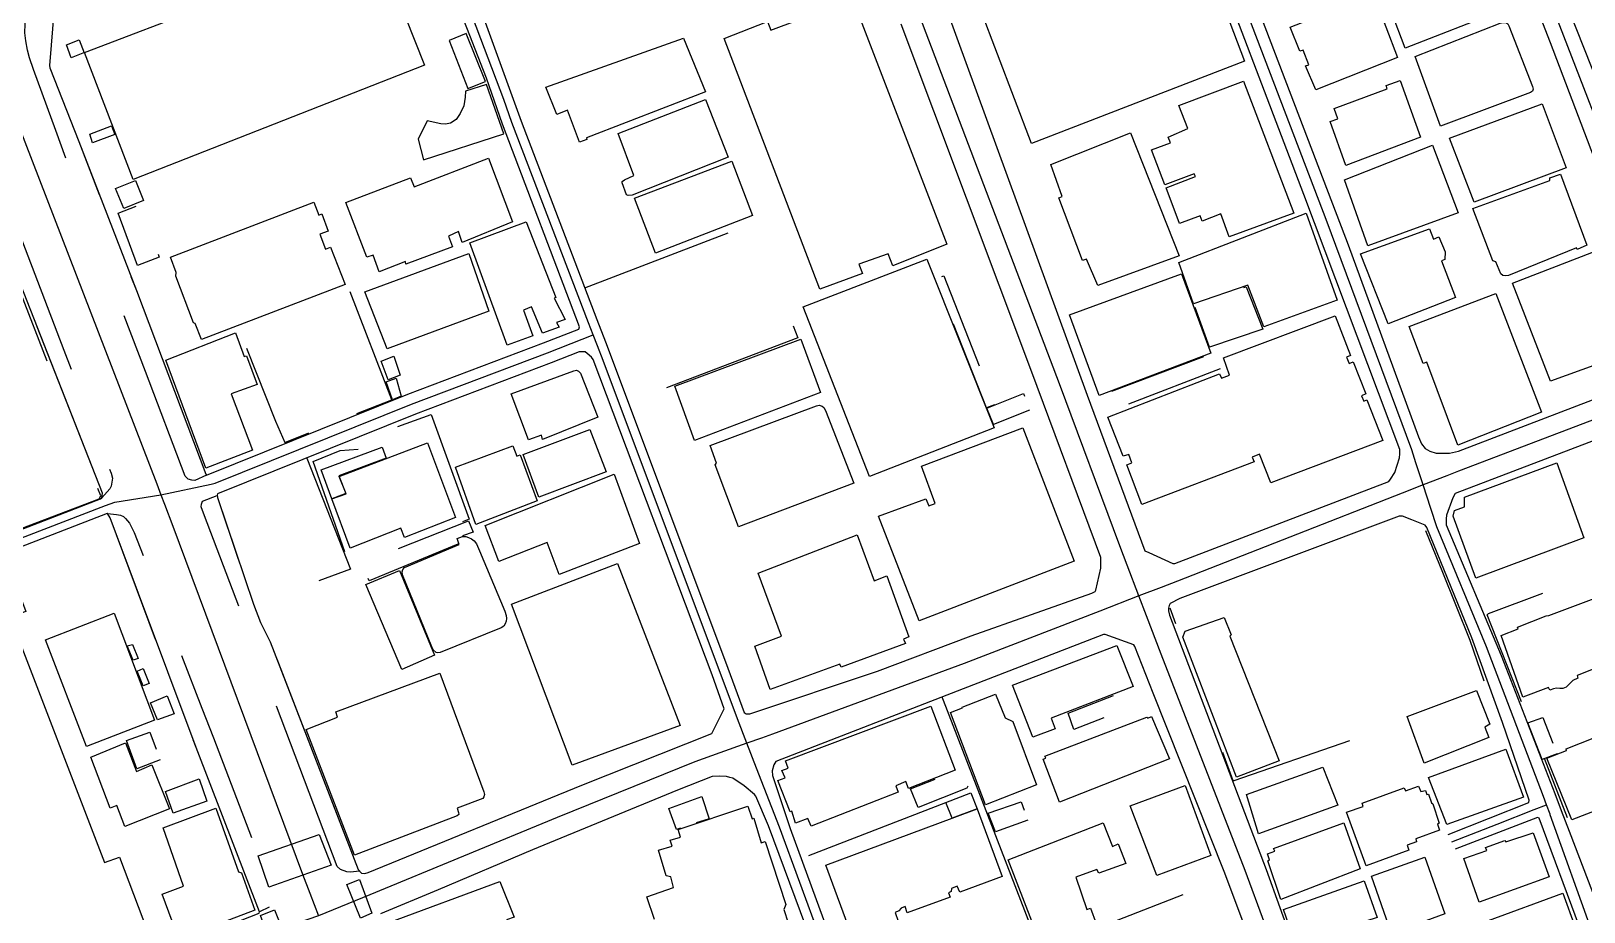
# Model space of a CAD drawing. Header units: millimetres. Extents: x 198785 to 203305, y 542885 to 545889.
# Drawn here: x 202763.3 to 203053.6, y 544211.6 to 544376.3 of the extents above; entities that cross this region are included whole.
import ezdxf

# ---------------------------------------------------------------- set-up
doc = ezdxf.new("R2010")
doc.units = ezdxf.units.MM
for name, pattern in [('FENCE_25K', [54.3, 28.7, -9.2, -16.4]), ('HIDDEN_BULD_25K', [28.8, 18.4, -10.4]), ('HIDDEN_IN_25K', [56.5, 36.5, -20])]:
    doc.linetypes.add(name, pattern=pattern)
for name, color, linetype in [('A0013114', 253, 'Continuous'), ('A0013117', 253, 'Continuous'), ('A0023214', 253, 'Continuous'), ('A0023217', 253, 'Continuous'), ('A0033324', 253, 'Continuous'), ('A0043325', 253, 'Continuous'), ('B0014111', 253, 'Continuous'), ('B0014112', 253, 'Continuous'), ('B0014113', 253, 'Continuous'), ('B0014115', 253, 'Continuous'), ('B0014116', 253, 'Continuous'), ('B0024120', 253, 'Continuous'), ('C0076117', 253, 'Continuous'), ('F0047224', 253, 'Continuous')]:
    doc.layers.add(name, color=color, linetype=linetype)

msp = doc.modelspace()

# ---------------------------------------------------------------- linework, layer by layer
at = {"layer": 'A0013114'}
for points in [[(202832.37, 544406.59), (202768.33, 544381.41), (202767.8, 544381.13), (202767.6, 544380.48), (202766.77, 544369.86), (202766.82, 544369.4), (202772.2, 544355.63), (202782.98, 544327.76), (202795.97, 544293.48), (202796.07, 544293.24)], [(202776.66, 544289.91), (202753.55, 544348.68), (202744.64, 544371.39), (202744.34, 544371.61), (202743.71, 544371.84), (202743.41, 544371.84), (202682.9, 544348.24)], [(202798.07, 544289.52), (202798.15, 544289.06), (202804.85, 544269.15), (202806.17, 544265.75), (202808.01, 544262.11), (202824.44, 544219.55), (202825.04, 544218.88)], [(202805.93, 544211.38), (202805.98, 544211.64), (202794.15, 544242.35), (202778.06, 544285.29), (202777.6, 544286.08)]]:
    msp.add_lwpolyline(points, dxfattribs=at)
at = {"layer": 'A0013117'}
for points in [[(203060.42, 544435.01), (203037.57, 544426.05), (203036.62, 544425.3), (203034.92, 544420.87), (203034.92, 544420.3), (203034.98, 544419.67), (203035.58, 544418.1), (203050.67, 544380.47), (203073.82, 544322.03)], [(203024.51, 544421.48), (203024, 544421.45), (202993.96, 544410.06), (202985.29, 544406.21), (202984.94, 544405.46), (202984.62, 544404.95), (202984.27, 544403.61), (202984.27, 544402.55), (202984.86, 544400.94), (203009.53, 544336.29), (203022.65, 544300.45), (203023.22, 544299.1), (203023.91, 544298.22), (203024.76, 544297.78), (203025.96, 544297.37), (203028.47, 544297.37), (203030.11, 544297.75), (203067.71, 544312.16), (203069.47, 544315.87), (203047.32, 544374.1), (203029.32, 544420.41), (203028.88, 544420.57), (203024.51, 544421.48)], [(202796.07, 544293.24), (202833.7, 544308.39), (202859.1, 544318), (202865.69, 544320.58), (202865.84, 544321.02), (202851.45, 544358.9), (202848.45, 544367.49), (202836.43, 544398.34), (202833.36, 544405.34), (202833.13, 544405.74), (202832.81, 544406.17), (202832.37, 544406.59)], [(202840.22, 544399.96), (202854.89, 544359.46), (202869.07, 544322.38), (202870.67, 544318.18), (202871.36, 544316.39), (202893.53, 544257.2), (202896.59, 544248.9), (202897, 544248.65), (202897.63, 544248.62), (202921.51, 544256.64), (202939.04, 544263.2), (202961.6, 544271.21), (202962.23, 544271.53), (202962.35, 544271.78), (202963.26, 544275.87), (202963.3, 544276.69), (202963.26, 544277.88), (202950.36, 544312.52), (202925.94, 544377.55)], [(202934.42, 544380.31), (202960.72, 544308.2), (202971.51, 544279.12), (202972.24, 544278.78), (202976.74, 544276.73), (202977.11, 544276.73), (203017.11, 544292.09), (203017.42, 544292.53), (203018.24, 544293.75), (203019.09, 544296.52), (203019.18, 544297.28), (203019.15, 544298.06), (203001.25, 544345.76), (202981.33, 544398.03)], [(202682.9, 544348.24), (202682.22, 544346.6), (202694.82, 544313.21), (202695.37, 544311.88), (202697.03, 544307.87), (202701.35, 544297.42), (202713.57, 544266.28), (202714.13, 544265.54), (202714.38, 544265.35), (202758.11, 544281.81), (202776.3, 544288.82), (202776.51, 544289.05), (202776.66, 544289.91)], [(202825.04, 544218.88), (202825.66, 544218.78), (202826.33, 544219), (202866.23, 544235.31), (202890.57, 544244.97), (202892.86, 544249.58), (202890.61, 544255.95), (202868.4, 544314.86), (202868.09, 544315.32), (202867.25, 544316), (202866.85, 544316.31), (202865.73, 544316.3), (202860.53, 544314.27), (202835.15, 544304.66), (202798.16, 544289.77), (202798.07, 544289.52)], [(203069.41, 544304.93), (203067.9, 544304.49), (203029.54, 544289.83), (203029.07, 544289.04), (203027.91, 544285.77), (203027.81, 544285.11), (203027.81, 544284.01), (203038.1, 544259.56), (203048.12, 544233.76), (203049.34, 544230.61), (203050.84, 544226.74), (203057.61, 544208.96)], [(202777.6, 544286.08), (202777.52, 544286.08), (202759.18, 544279), (202716.49, 544262.94), (202716.38, 544262.77), (202716.51, 544262.14), (202724.99, 544238.96), (202743.05, 544191.86), (202743.87, 544190.98), (202744.63, 544190.63), (202745.48, 544190.5), (202746.92, 544190.85), (202796.87, 544207.81), (202805.93, 544211.38)], [(203028.22, 544226.08), (203043.26, 544232.06), (203043.32, 544232.53), (203038.35, 544247.03), (203032.66, 544262.83), (203024.23, 544283.5), (203023.88, 544283.94), (203021.42, 544284.9), (203019.66, 544285.58), (203019.03, 544285.61), (202978.04, 544270.19), (202976.24, 544269.25), (202976.02, 544268.9), (202975.9, 544268.43), (202975.9, 544267.9), (202976.12, 544267.08), (202994.18, 544219.57), (203004.4, 544191.13)], [(202963.78, 544263.46), (202936.42, 544252.91), (202902.54, 544239.72), (202902.16, 544239.11), (202901.83, 544238.01), (202901.92, 544237.12), (202905.23, 544227.23), (202915.33, 544199.49)], [(202998.33, 544187.17), (202986.34, 544219.2), (202973.05, 544252.51), (202969.62, 544261.22), (202969.42, 544261.52), (202964.08, 544263.46), (202963.78, 544263.46)], [(202913.93, 544193.35), (202901.14, 544227.7), (202898.8, 544233.28), (202898.52, 544233.58), (202896.59, 544235.21), (202894.47, 544236.6), (202893.9, 544236.77), (202893.29, 544236.94), (202892, 544237.01), (202890.65, 544236.92), (202884.12, 544234.41), (202857.05, 544223.21), (202839.42, 544215.72), (202828.6, 544211.29)], [(203052.76, 544208.81), (203045.21, 544229.13), (203044.9, 544229.29), (203029.51, 544223.34)]]:
    msp.add_lwpolyline(points, dxfattribs=at)
at = {"layer": 'A0023214'}
msp.add_lwpolyline([(202746.41, 544396.76), (202754.42, 544375.7), (202758.03, 544366.22), (202786.78, 544291.64), (202787.58, 544289.56), (202788.23, 544287.87), (202789.82, 544283.75), (202814.01, 544218.69), (202815.4, 544215.1), (202817.03, 544210.87)], dxfattribs=at)
at = {"layer": 'A0023217'}
for points in [[(202868.39, 544319.49), (202867.53, 544321.73), (202853.17, 544359.18), (202851.67, 544363.47), (202834.97, 544407.61), (202827.51, 544427.33)], [(203030, 544425.37), (203031.4, 544421.81), (203048.99, 544377.29), (203072.1, 544317.75), (203074.39, 544311.87)], [(203023.53, 544291.44), (203022.18, 544295.6), (203021.4, 544298), (203005.39, 544341.03), (202982.66, 544400.63), (202980.45, 544406.41)], [(202970.4, 544270.69), (202968.21, 544276.42), (202966.81, 544280.07), (202955.54, 544310.36), (202929.44, 544379.03), (202927.26, 544384.79)], [(202712.66, 544263.1), (202715.44, 544264.15), (202758.64, 544280.4), (202777.23, 544287.58), (202778.94, 544288.23), (202787.58, 544289.56), (202796.96, 544291.58), (202797.73, 544291.75), (202834.43, 544306.52), (202859.82, 544316.13), (202866.34, 544318.69), (202868.39, 544319.49)], [(202897.1, 544243.14), (202895.38, 544247.72), (202870.22, 544314.71), (202869.17, 544317.45), (202868.39, 544319.49)], [(203074.39, 544311.87), (203071, 544310.03), (203067.96, 544308.37), (203067.8, 544308.32), (203030.17, 544294.04), (203027.95, 544293.17), (203023.53, 544291.44)], [(203023.53, 544291.44), (203019.62, 544289.91), (202977.61, 544273.48), (202974.53, 544272.28), (202970.4, 544270.69)], [(203046.59, 544231.66), (203046, 544233.22), (203035.38, 544261.19), (203026.09, 544283.59), (203024.96, 544287.04), (203023.53, 544291.44)], [(202970.4, 544270.69), (202963.07, 544267.85), (202937.73, 544258.06), (202901.92, 544244.85), (202899.82, 544244.1), (202897.1, 544243.14)], [(203003.28, 544184.63), (203001.41, 544189.18), (203001.29, 544189.47), (202990.26, 544219.39), (202974.58, 544259.79), (202971.82, 544266.99), (202970.4, 544270.69)], [(202897.1, 544243.14), (202892.04, 544241.35), (202887.35, 544239.69), (202861.64, 544229.26), (202826.63, 544214.83), (202817.03, 544210.87), (202807.25, 544207.5), (202751.85, 544188.44), (202746.29, 544185.96), (202743.05, 544184.51)], [(202947.4, 544111.97), (202946.02, 544115.16), (202945.49, 544116.41), (202941.61, 544126.28), (202931.05, 544154.26), (202927.13, 544164.11), (202914.63, 544196.42), (202903.19, 544227.47), (202898.91, 544238.48), (202897.1, 544243.14)], [(203028.87, 544224.71), (203037.34, 544228.03), (203044.31, 544230.76), (203046.59, 544231.66)], [(203056.38, 544204.31), (203055.17, 544207.71), (203047.3, 544229.8), (203047.27, 544229.87), (203046.59, 544231.66)]]:
    msp.add_lwpolyline(points, dxfattribs=at)
at = {"layer": 'A0033324', "linetype": 'HIDDEN_IN_25K', "flags": 128}
for points in [[(202767.6, 544380.48), (202766.77, 544369.86), (202766.82, 544369.4), (202772.2, 544355.63), (202777.7, 544341.41), (202776.02, 544341.31), (202774.93, 544341.33), (202774.41, 544341.56), (202774.08, 544341.76), (202773.5, 544342.36), (202767.94, 544357.67), (202763.78, 544369.12), (202762.98, 544371.26), (202762.6, 544372.72), (202762.3, 544374.48), (202762.12, 544375.92), (202762.22, 544377.55), (202762.4, 544378.86), (202762.83, 544380.5), (202763.58, 544382.41), (202767.6, 544380.48)], [(202778.01, 544290.71), (202776.51, 544289.05), (202776.66, 544289.91), (202759.33, 544333.99), (202756.11, 544342.18), (202757.11, 544342.08), (202757.35, 544341.97), (202757.87, 544341.81), (202758.32, 544341.53), (202759.1, 544341.08), (202760.01, 544340.04), (202760.86, 544339.01), (202769.44, 544316.65), (202778.26, 544293.65), (202778.51, 544292.72), (202778.26, 544291.21), (202778.01, 544290.71)], [(202796.07, 544293.24), (202793.88, 544292.27), (202793.37, 544292.3), (202792.64, 544292.52), (202792.09, 544293.1), (202784.68, 544312.63), (202777.64, 544331.19), (202777.47, 544331.92), (202777.47, 544332.57), (202777.54, 544333), (202777.64, 544333.3), (202778.15, 544333.87), (202779.87, 544335.8), (202782.98, 544327.76), (202795.97, 544293.48), (202796.07, 544293.24)], [(202824.68, 544219.27), (202823, 544219.06), (202822.3, 544219.11), (202821.14, 544219.54), (202820.51, 544220.09), (202807.95, 544253.36), (202806.77, 544256.49), (202795.69, 544285.66), (202795.09, 544287.35), (202795.14, 544287.85), (202795.36, 544288.43), (202798.08, 544289.48), (202798.15, 544289.06), (202804.85, 544269.15), (202806.17, 544265.75), (202808.01, 544262.11), (202824.44, 544219.55), (202824.68, 544219.27)], [(202807.83, 544212.48), (202805.98, 544211.64), (202794.15, 544242.35), (202778.06, 544285.29), (202777.6, 544286.08), (202779.29, 544285.94), (202779.99, 544285.78), (202780.57, 544285.53), (202780.97, 544285.15), (202781.7, 544284.29), (202782.59, 544282.53), (202795.24, 544249.72), (202797.39, 544244.14), (202808.19, 544215.98), (202808.41, 544215.07), (202808.49, 544214.62), (202808.51, 544214.09), (202808.41, 544213.71), (202808.34, 544213.33), (202808.14, 544212.93), (202807.83, 544212.48)]]:
    msp.add_lwpolyline(points, dxfattribs=at)
at = {"layer": 'A0043325'}
for points in [[(202819.37, 544220.38), (202807.76, 544216.26), (202805.73, 544222.12), (202817.14, 544226.09), (202819.37, 544220.38)], [(202826.97, 544211.37), (202824.89, 544210.48), (202822.35, 544216.77), (202824.7, 544217.68), (202826.97, 544211.37)], [(202811.04, 544206.4), (202808.2, 544205.53), (202806.18, 544210.95), (202808.78, 544212.01), (202811.04, 544206.4)]]:
    msp.add_lwpolyline(points, dxfattribs=at)
at = {"layer": 'B0014111'}
for points in [[(202796.55, 544381.13), (202803.96, 544383.95), (202827.71, 544393), (202836.83, 544369.92), (202782.37, 544348.52), (202773.29, 544372.26), (202796.55, 544381.13)], [(203038.44, 544380.2), (203020.15, 544373.06), (203015.08, 544386.62), (203033.33, 544393.59), (203038.44, 544380.2)], [(202916.13, 544384.32), (202934.47, 544336.44), (202924.41, 544332.37), (202923.53, 544334.62), (202918.03, 544332.68), (202918.7, 544330.97), (202910.72, 544328.06), (202892.85, 544374.92), (202900.96, 544378.05), (202901.56, 544376.43), (202906.76, 544378.4), (202906.04, 544380.44), (202916.13, 544384.32)], [(203014.39, 544382.86), (203018.72, 544371.34), (203003.45, 544365.28), (203001.56, 544369.76), (203002.18, 544369.94), (203001.11, 544372.74), (203000.5, 544372.5), (202998.67, 544377), (203007.47, 544380.42), (203007.77, 544379.74), (203011.45, 544381.08), (203011.22, 544381.7), (203014.39, 544382.86)], [(203043.62, 544364.79), (203026.79, 544358.5), (203022.01, 544371.51), (203037.9, 544377.73), (203038.4, 544377.88), (203038.76, 544377.88), (203039.01, 544377.86), (203039.35, 544377.65), (203039.55, 544377.24), (203043.96, 544365.92), (203044.1, 544365.39), (203043.95, 544365.03), (203043.62, 544364.79)], [(202889.4, 544364.94), (202867.15, 544356.35), (202867.19, 544356.02), (202865.84, 544355.49), (202863.59, 544361.47), (202861.58, 544360.66), (202859.54, 544365.77), (202885.26, 544374.94), (202889.4, 544364.94)], [(202989.95, 544366.9), (202999.36, 544342.23), (202987.24, 544337.83), (202985.68, 544342.1), (202982.21, 544340.77), (202981.84, 544341.74), (202977.98, 544340.33), (202975.46, 544346.95), (202980.97, 544349.12), (202980.71, 544349.59), (202975.25, 544347.53), (202972.73, 544354.07), (202976.3, 544355.37), (202975.84, 544356.47), (202979.52, 544358.06), (202977.86, 544362.35), (202989.95, 544366.9)], [(203023.04, 544356.44), (203009.05, 544351.13), (203006.17, 544359.4), (203007.56, 544359.9), (203006.88, 544361.82), (203016.83, 544365.51), (203016.62, 544366.12), (203019.22, 544367.04), (203023.04, 544356.44)], [(202875.66, 544345.59), (202874.94, 544345.56), (202874.6, 544345.69), (202873.78, 544347.91), (202873.82, 544348.14), (202874.23, 544348.47), (202875.95, 544349.3), (202873.07, 544357.13), (202889.38, 544363.51), (202893.58, 544352.68), (202875.66, 544345.59)], [(203050.29, 544350.7), (203033.07, 544344.31), (203028.48, 544356.25), (203045.76, 544362.67), (203050.29, 544350.7)], [(202977.95, 544334.24), (202962.69, 544328.7), (202960.57, 544333.62), (202959.87, 544333.42), (202955.45, 544345.1), (202956.05, 544345.37), (202953.94, 544351.31), (202968.84, 544357.28), (202977.95, 544334.24)], [(203030.09, 544342.3), (203013.21, 544336.12), (203008.85, 544348.45), (203025.27, 544354.97), (203030.09, 544342.3)], [(202848.78, 544352.53), (202853.27, 544340.63), (202843.87, 544336.78), (202843.2, 544338.84), (202841.34, 544337.97), (202842.07, 544335.97), (202833.38, 544332.72), (202833.27, 544333.22), (202828.35, 544331.27), (202827.24, 544334.41), (202826.04, 544333.99), (202822.12, 544344.23), (202834.22, 544348.86), (202834.93, 544347.16), (202848.78, 544352.53)], [(202898.17, 544341.81), (202880.04, 544334.78), (202876.13, 544345.03), (202894.29, 544351.97), (202898.17, 544341.81)], [(203054.12, 544336.24), (203052.33, 544335.47), (203052.22, 544335.73), (203039.46, 544330.6), (203038.92, 544330.53), (203038.41, 544330.61), (203038.07, 544330.87), (203037.12, 544333.12), (203036.55, 544333.35), (203032.82, 544343.11), (203047.22, 544348.36), (203047.24, 544348.85), (203049.23, 544349.54), (203054.12, 544336.24)], [(202816.14, 544344.31), (202817.1, 544341.86), (202817.67, 544342.09), (202818.84, 544338.9), (202817.28, 544338.32), (202818.36, 544335.53), (202819.28, 544335.87), (202822.03, 544328.91), (202795.16, 544318.64), (202793.99, 544321.6), (202793.64, 544321.76), (202790.37, 544330.46), (202790.43, 544331.13), (202789.34, 544334.03), (202816.14, 544344.31)], [(203001.69, 544342.24), (203007.47, 544325.95), (202993.75, 544321), (202990.76, 544328.76), (202980.59, 544325.31), (202977.86, 544333), (203001.69, 544342.24)], [(202861.09, 544326.37), (202863.16, 544322.39), (202861.54, 544321.83), (202862.02, 544320.96), (202858.89, 544319.8), (202856.82, 544324.71), (202855.37, 544324.12), (202857.12, 544319.32), (202852.32, 544317.56), (202845.29, 544336.67), (202855.84, 544340.62), (202861.4, 544326.5), (202861.09, 544326.37)], [(203024.7, 544339.34), (203025.44, 544337.41), (203026.49, 544337.79), (203027.63, 544335.01), (203027.61, 544333.57), (203026.93, 544333.3), (203029.55, 544326.45), (203017, 544321.55), (203011.82, 544334.62), (203024.7, 544339.34)], [(203067.14, 544318.03), (203047.34, 544310.81), (203040.21, 544329.15), (203059.75, 544336.71), (203067.14, 544318.03)], [(202848.84, 544323.9), (202829.86, 544316.89), (202825.7, 544327.53), (202845.11, 544334.72), (202848.84, 544323.9)], [(202943.32, 544302.1), (202920.01, 544293.01), (202907.61, 544324.7), (202930.72, 544333.63), (202943.32, 544302.1)], [(202983.84, 544316.07), (202962.99, 544308.17), (202957.44, 544323.21), (202978.36, 544330.88), (202983.84, 544316.07)], [(203037.11, 544327.22), (203045.65, 544305.02), (203030.04, 544298.87), (203024.22, 544314.39), (203023.53, 544314.12), (203020.93, 544321.08), (203037.11, 544327.22)], [(203009.23, 544315.35), (203009.69, 544314.12), (203010.47, 544314.45), (203012.8, 544308.45), (203012.02, 544308.1), (203012.43, 544307.11), (203013.01, 544307.32), (203016.01, 544299.77), (202995.05, 544291.82), (202992.93, 544297.22), (202991.54, 544296.64), (202991.95, 544295.73), (202970.97, 544287.77), (202968.12, 544295.19), (202969.06, 544295.6), (202968.53, 544297.12), (202967.48, 544296.79), (202964.61, 544304.12), (202985.46, 544312.18), (202985.81, 544311.37), (202987.34, 544311.94), (202986.19, 544315.19), (203007.06, 544323.06), (203009.94, 544315.62), (203009.23, 544315.35)], [(202801.49, 544319.86), (202803.13, 544315.44), (202803.55, 544315.59), (202805.55, 544310.2), (202800.72, 544308.44), (202804.66, 544297.91), (202795.96, 544294.58), (202788.47, 544314.77), (202801.49, 544319.86)], [(202910.87, 544308.74), (202887.34, 544299.77), (202883.63, 544309.87), (202907.2, 544318.7), (202910.87, 544308.74)], [(202869.23, 544304.13), (202858.93, 544299.92), (202858.71, 544300.72), (202856.29, 544299.87), (202853.04, 544308.44), (202864.73, 544312.78), (202865.25, 544312.87), (202865.65, 544312.71), (202865.99, 544312.31), (202869.23, 544304.13)], [(202917.1, 544291.75), (202895.55, 544283.6), (202891.15, 544295.2), (202891.43, 544295.48), (202890.23, 544298.8), (202910.11, 544306.25), (202910.6, 544306.34), (202911.16, 544306.19), (202911.52, 544305.9), (202911.83, 544305.37), (202917.1, 544291.75)], [(202870.79, 544293.88), (202858.24, 544289.15), (202855.3, 544297.11), (202867.78, 544301.82), (202870.79, 544293.88)], [(202948.71, 544302.11), (202958.3, 544277.19), (202929.29, 544266.01), (202921.72, 544285.63), (202930.58, 544288.86), (202931.11, 544287.51), (202932.31, 544287.99), (202929.78, 544294.94), (202948.71, 544302.11)], [(202822.15, 544289.82), (202819.52, 544288.85), (202817.55, 544294.23), (202828.91, 544298.47), (202829.7, 544296.45), (202820.81, 544293.12), (202822.15, 544289.82)], [(202842.66, 544285.33), (202833.11, 544281.64), (202832.45, 544283.34), (202822.92, 544279.64), (202819.53, 544288.81), (202822.21, 544289.79), (202820.9, 544293.02), (202837.38, 544299.32), (202842.66, 544285.33)], [(202853.35, 544298.76), (202854.1, 544296.82), (202854.72, 544297.05), (202857.92, 544288.44), (202846.42, 544284.03), (202842.63, 544294.74), (202853.35, 544298.76)], [(203053.59, 544281.57), (203033.37, 544274.03), (203029.13, 544285.61), (203029.38, 544286.65), (203031.26, 544287.34), (203031.24, 544289.18), (203048.5, 544295.6), (203053.59, 544281.57)], [(202872.27, 544293.44), (202877.01, 544280.51), (202861.99, 544274.72), (202859.76, 544280.65), (202850.71, 544277.15), (202848.17, 544283.85), (202872.27, 544293.44)], [(202839.8, 544260.12), (202839.26, 544260.04), (202839.01, 544260.12), (202838.44, 544260.64), (202838.22, 544261.19), (202832.72, 544274.61), (202832.66, 544275.17), (202832.81, 544275.6), (202833.09, 544276.03), (202843.32, 544280.28), (202842.97, 544281.44), (202843.94, 544281.77), (202844.55, 544281.77), (202845.07, 544281.62), (202845.61, 544281.39), (202846.1, 544280.99), (202846.54, 544280.43), (202847.1, 544279.11), (202851.86, 544267.83), (202852.1, 544267.04), (202852.16, 544266.47), (202852.09, 544265.98), (202851.95, 544265.48), (202851.66, 544265.05), (202851.17, 544264.74), (202839.8, 544260.12)], [(202917.71, 544282.1), (202920.93, 544273.52), (202923.29, 544274.44), (202927.4, 544263.04), (202926.37, 544262.59), (202926.78, 544261.79), (202914.73, 544257.37), (202914.47, 544257.96), (202901.49, 544253.17), (202898.58, 544261.33), (202903.59, 544263.15), (202899.2, 544274.93), (202917.71, 544282.1)], [(202838.69, 544259.6), (202832.6, 544256.93), (202825.86, 544272.83), (202832.2, 544275.44), (202838.69, 544259.6)], [(202884.62, 544246.48), (202864.42, 544239.07), (202853.12, 544269.14), (202872.95, 544276.74), (202884.62, 544246.48)], [(202786.4, 544247.48), (202773.63, 544242.57), (202765.98, 544262.5), (202778.8, 544267.44), (202786.4, 544247.48)], [(202996.61, 544239.88), (202988.63, 544236.83), (202978.61, 544262.99), (202979.05, 544264.12), (202986.31, 544266.67), (202987.62, 544263.44), (202987.4, 544263.19), (202996.61, 544239.88)], [(202954.75, 544245.84), (202950.54, 544244.29), (202946.78, 544254), (202966.27, 544261.44), (202969.3, 544253.74), (202953.98, 544247.86), (202954.75, 544245.84)], [(202842.96, 544229.56), (202823.77, 544222.21), (202814.7, 544245.72), (202820.56, 544248.05), (202820.24, 544249), (202839.7, 544256.26), (202847.95, 544234.07), (202848.04, 544233.55), (202847.96, 544233.11), (202847.75, 544232.82), (202842.93, 544231.02), (202843.22, 544230.22), (202843.24, 544229.83), (202842.96, 544229.56)], [(202951.24, 544235.39), (202941.73, 544231.67), (202935.17, 544248.91), (202937.41, 544249.75), (202937.37, 544249.91), (202943.58, 544252.3), (202945.39, 544247.93), (202946.84, 544247.21), (202951.24, 544235.39)], [(202780.92, 544243.24), (202782.98, 544237.89), (202785.9, 544239.11), (202789.15, 544230.88), (202780.85, 544227.56), (202779.35, 544231.5), (202778.09, 544230.99), (202774.45, 544240.55), (202780.92, 544243.24)], [(203007.56, 544231.58), (202992.72, 544226.24), (202990.51, 544233.56), (203004.79, 544238.68), (203007.56, 544231.58)], [(202796.17, 544232.34), (202789.88, 544230.06), (202788.42, 544234.14), (202794.71, 544236.5), (202796.17, 544232.34)], [(202983.86, 544222.17), (202973.77, 544218.41), (202968.78, 544231.46), (202979.04, 544235.23), (202983.86, 544222.17)], [(202805.15, 544211.98), (202790.92, 544206.51), (202787.78, 544214.91), (202791.81, 544216.41), (202788.01, 544227.36), (202797.81, 544231.04), (202802.06, 544219.1), (202802.63, 544218.91), (202805.15, 544211.98)], [(202879.85, 544210.18), (202878.41, 544214.47), (202883.42, 544216.21), (202882.87, 544218.15), (202882.01, 544218.38), (202880.59, 544223.14), (202883.12, 544223.91), (202882.77, 544225.01), (202884.72, 544225.61), (202884.28, 544227.02), (202897.29, 544231.42)], [(202897.29, 544231.42), (202898.1, 544229.01), (202898.43, 544229.15), (202899.81, 544224.55), (202900.51, 544224.78), (202904.37, 544213), (202904.02, 544212.05), (202907.24, 544202.12)], [(202963.71, 544228.3), (202965.47, 544223.87), (202966.54, 544224.36), (202967.96, 544220.69), (202962.93, 544218.84), (202962.54, 544219.56), (202958.58, 544218.09), (202960.65, 544212.08), (202961.34, 544212.32), (202962.43, 544209.47), (202952.07, 544205.56), (202945.95, 544221.33), (202963.71, 544228.3)], [(203011.78, 544219.68), (202996.94, 544213.96), (202994.47, 544221.19), (202994.81, 544221.37), (202994.41, 544222.49), (202995.8, 544223), (202995.57, 544223.49), (203008.7, 544228.27), (203011.78, 544219.68)], [(202846.78, 544194.18), (202847.08, 544193.22), (202845.28, 544192.5), (202845, 544193.24), (202837.33, 544190.4), (202830.03, 544209.57), (202850.92, 544217.33), (202853.59, 544210.61), (202852.16, 544210.12), (202852.61, 544208.93), (202846.01, 544206.57), (202850.54, 544195.62), (202846.78, 544194.18)], [(203007.37, 544205.69), (203000.83, 544203.45), (203000.44, 544204.75), (202999.86, 544205.07), (202997.41, 544212.09), (203012.52, 544217.46), (203014.91, 544210.59), (203010.87, 544209.28), (203011.28, 544207.93), (203007.21, 544206.44), (203007.37, 544205.69)]]:
    msp.add_lwpolyline(points, dxfattribs=at)
at = {"layer": 'B0014112'}
for points in [[(203035.81, 544244.22), (203023.75, 544239.42), (203020.55, 544248.17), (203033.49, 544253.01), (203035.97, 544246.72), (203035.07, 544246.14), (203035.81, 544244.22)], [(203022.69, 544235.15), (203023.12, 544234.16), (203023.95, 544234.32), (203024.2, 544233.55), (203024.54, 544233.64), (203025.08, 544231.99), (203025.34, 544231.81), (203026.52, 544228.19), (203026.22, 544228.05), (203026.57, 544226.93), (203022.14, 544225.28), (203022.27, 544224.74), (203020.52, 544224.07), (203020.84, 544223.19), (203012.87, 544220.22), (203009.22, 544230.26), (203012.32, 544231.31), (203012.12, 544231.96), (203019.99, 544234.81), (203020.23, 544234.28), (203022.69, 544235.15)], [(203027.56, 544211.24), (203017.63, 544207.61), (203013.9, 544218.31), (203023.84, 544221.85), (203027.56, 544211.24)]]:
    msp.add_lwpolyline(points, dxfattribs=at)
at = {"layer": 'B0014113'}
for points in [[(203061.12, 544259.28), (203052.31, 544255.8), (203052.44, 544255.29), (203051.5, 544254.85), (203051.16, 544254.51), (203050.26, 544253.65), (203049.65, 544253.37), (203049.06, 544253.39), (203048.48, 544253.45), (203047.9, 544253.33), (203047.24, 544253.09), (203046.99, 544253.57), (203042.18, 544251.77), (203038.14, 544263.3), (203041.28, 544264.56), (203041.19, 544264.84), (203046.52, 544266.99), (203047.05, 544267.04), (203057, 544270.78)], [(203090.22, 544257.24), (203094.4, 544245.46), (203051.34, 544228.81), (203046.66, 544240.36), (203050.33, 544241.79), (203050.24, 544242.11), (203055.64, 544244.23), (203056.19, 544244.14), (203065.56, 544247.7), (203066.03, 544248.31), (203071.88, 544250.58), (203072.34, 544250.48), (203080.11, 544253.54), (203080.31, 544253.94), (203086.39, 544256.43), (203086.83, 544256.34), (203090.22, 544257.24)], [(202972.75, 544248.15), (202976.13, 544240.22), (202955.55, 544232.16), (202952.51, 544240.17), (202953, 544240.35), (202952.81, 544240.72), (202971.86, 544248.04), (202972.04, 544247.83), (202972.75, 544248.15)], [(203042.27, 544233.07), (203027.98, 544227.98), (203024.53, 544236.74), (203039, 544242.02), (203042.27, 544233.07)], [(203044.07, 544226.41), (203047.08, 544218.17), (203034.03, 544213.44), (203031.11, 544221.61), (203035.41, 544223.11), (203035.2, 544223.67), (203038.77, 544224.96), (203039, 544224.7), (203044.07, 544226.41)], [(203050.48, 544205.32), (203039.15, 544201.12), (203035.73, 544210), (203049.63, 544215.11), (203051.93, 544208.78), (203050.48, 544205.32)]]:
    msp.add_lwpolyline(points, dxfattribs=at)
at = {"layer": 'B0014115'}
for points in [[(202980.86, 544395.2), (202990.11, 544370.68), (202950.31, 544355.24), (202940.8, 544380.3), (202978.29, 544394.53), (202978.68, 544394.35), (202980.86, 544395.2)], [(202777.04, 544220.83), (202779.8, 544221.88), (202785.07, 544208), (202755.14, 544196.63), (202755.22, 544196.21), (202745.86, 544192.66), (202745.38, 544193.93), (202744.41, 544193.52), (202717.96, 544263.43), (202758.37, 544278.39), (202762.34, 544267.76), (202759.37, 544266.71), (202777.04, 544220.83)], [(202936.05, 544238.15), (202927.31, 544234.7), (202926.8, 544235.99), (202924.95, 544235.21), (202925.41, 544233.98), (202909.13, 544227.68), (202908.5, 544229.06), (202906.17, 544228.21), (202905.49, 544230.46), (202905.2, 544230.32), (202902.89, 544236.21), (202904.24, 544236.68), (202903.64, 544238.08), (202904.81, 544238.51), (202904.31, 544239.85), (202931.49, 544250.11), (202936.05, 544238.15)], [(202935.5, 544229.16), (202940.17, 544230.91), (202944.85, 544218.27), (202936.91, 544215.33), (202936.45, 544216.44), (202935.37, 544216), (202935.29, 544215.41), (202934.83, 544215.18), (202935.11, 544214.41), (202927.08, 544211.47), (202926.67, 544212.64), (202925.97, 544212.35), (202925.5, 544211.8), (202924.8, 544211.51), (202925.36, 544209.87), (202916.87, 544206.84), (202911.87, 544220.34), (202935.5, 544229.16)]]:
    msp.add_lwpolyline(points, dxfattribs=at)
at = {"layer": 'B0014116', "linetype": 'HIDDEN_BULD_25K', "flags": 128}
for points in [[(202772.96, 544372.12), (202770.8, 544371.25), (202769.92, 544373.73), (202772.29, 544374.65), (202773.24, 544372.24), (202772.96, 544372.12)], [(202778.96, 544356.97), (202774.81, 544355.37), (202774.3, 544357), (202778.36, 544358.57), (202778.96, 544356.97)], [(202784.29, 544344.62), (202780.65, 544343.13), (202779.1, 544346.84), (202782.82, 544348.36), (202784.29, 544344.62)], [(202787.24, 544334.03), (202783.21, 544332.45), (202779.55, 544342.21), (202783.5, 544343.74), (202787.24, 544334.03)], [(202943.38, 544306.44), (202941.88, 544305.88), (202932.38, 544330.03), (202933.94, 544330.5), (202943.38, 544306.44)], [(202993.55, 544320.58), (202983.61, 544317.2), (202980.69, 544325.15), (202990.42, 544328.47), (202993.55, 544320.58)], [(202985.58, 544313.16), (202964.25, 544304.91), (202962.94, 544308.04), (202984.46, 544316.19), (202985.58, 544313.16)], [(202832.31, 544311.96), (202830.05, 544311.11), (202828.74, 544314.59), (202831.11, 544315.48), (202832.31, 544311.96)], [(202832.51, 544308.04), (202830.89, 544307.37), (202829.66, 544310.73), (202831.57, 544311.39), (202832.51, 544308.04)], [(202949.93, 544305.44), (202943.23, 544302.75), (202941.98, 544305.78), (202948.8, 544308.55), (202949.93, 544305.44)], [(202843.09, 544280.35), (202826.47, 544273.53), (202825.22, 544276.84), (202845.07, 544284.72), (202845.91, 544282.64), (202842.74, 544281.48), (202843.09, 544280.35)], [(202783.29, 544258.98), (202782.37, 544258.7), (202781.29, 544261.34), (202782.26, 544261.59), (202783.29, 544258.98)], [(202785.39, 544254.35), (202784.26, 544253.91), (202783.12, 544256.65), (202784.24, 544257.13), (202785.39, 544254.35)], [(202790.06, 544248.63), (202786.92, 544247.5), (202785.61, 544250.69), (202788.75, 544252), (202790.06, 544248.63)], [(202963.86, 544247.92), (202958.25, 544245.73), (202957.14, 544248.8), (202966.8, 544252.49), (202967.32, 544251.15), (202963.15, 544249.58), (202963.86, 544247.92)], [(203048.58, 544241.18), (203045.81, 544240.14), (203043.1, 544246.94), (203045.89, 544247.96), (203048.58, 544241.18)], [(202787.44, 544240.05), (202783.07, 544238.35), (202781.11, 544243.66), (202785.52, 544245.22), (202787.44, 544240.05)], [(202938.2, 544234.76), (202929.11, 544231.17), (202927.72, 544234.63), (202938.35, 544238.77), (202939, 544236.77), (202938.82, 544235.76), (202938.2, 544234.76)], [(202884.69, 544227.28), (202883.93, 544227.05), (202882.51, 544230.98), (202888.66, 544233.19), (202890.04, 544229.04), (202884.69, 544227.28)], [(202940.17, 544230.91), (202935.5, 544229.16), (202934.29, 544232.05), (202939, 544233.88), (202940.17, 544230.91)], [(202949.61, 544228.79), (202943.59, 544226.57), (202942.22, 544230.06), (202948.4, 544232.22), (202949.61, 544228.79)]]:
    msp.add_lwpolyline(points, dxfattribs=at)
at = {"layer": 'B0024120', "linetype": 'FENCE_25K', "flags": 128}
for points in [[(202757, 544338.79), (202755.97, 544341.27), (202720.23, 544327.48), (202727.74, 544308.51), (202733.98, 544291.96), (202740.27, 544275.25), (202776.02, 544288.84), (202776.32, 544289.41), (202768.64, 544308.64), (202761.38, 544327.28), (202760.3, 544329.04)], [(202866.81, 544328.29), (202898.27, 544340.38), (202906.64, 544318.93), (202874.92, 544306.88)], [(202824.19, 544304.81), (202830.73, 544307.33), (202822.9, 544327.61), (202802.22, 544320.39), (202808.98, 544303.33), (202810.74, 544299.36), (202815.22, 544301.16)], [(202831.86, 544302.34), (202838.06, 544304.6), (202845.17, 544285.05), (202822.93, 544276.17), (202816.04, 544295.8), (202821.06, 544297.9), (202824.42, 544298.12)], [(202814.82, 544296.47), (202823.04, 544275.68), (202804.97, 544269.1)], [(203041.91, 544250.89), (203035.52, 544267.18), (203035.75, 544267.43), (203081.31, 544284.42), (203081.71, 544284.42), (203096.76, 544243.02), (203052.56, 544225.65), (203051.88, 544225.65), (203046.24, 544240.3)], [(203009.78, 544243.59), (202988.17, 544236.1), (202988.01, 544236.13), (202976.24, 544268.38)], [(202951.9, 544204.48), (202984.93, 544217.29)]]:
    msp.add_lwpolyline(points, dxfattribs=at)
at = {"layer": 'C0076117'}
for points in [[(202844.65, 544375.82), (202841.48, 544374.53), (202844.95, 544365.57), (202848.27, 544366.83), (202844.65, 544375.82)], [(202848.42, 544366.28), (202844.52, 544365.04), (202844.45, 544363.94), (202844.22, 544362.33), (202843.54, 544360.84), (202842.74, 544359.73), (202841.73, 544359.05), (202840.75, 544358.85), (202839.89, 544358.95), (202837.37, 544359.51), (202835.64, 544356.06), (202836.67, 544352.23), (202851.65, 544357.04), (202848.42, 544366.28)]]:
    msp.add_lwpolyline(points, dxfattribs=at)
at = {"layer": 'F0047224'}
for points in [[(203034.95, 544254.78), (203032.34, 544262.36), (203027.18, 544275.07), (203024.04, 544282.84)], [(202933.58, 544251.8), (202933.78, 544251.2), (202951.9, 544204.48), (202964.16, 544171.86), (202975.36, 544143.54)], [(202908.7, 544222.19), (202934.29, 544232.05)]]:
    msp.add_lwpolyline(points, dxfattribs=at)

doc.saveas('drawing.dxf')
